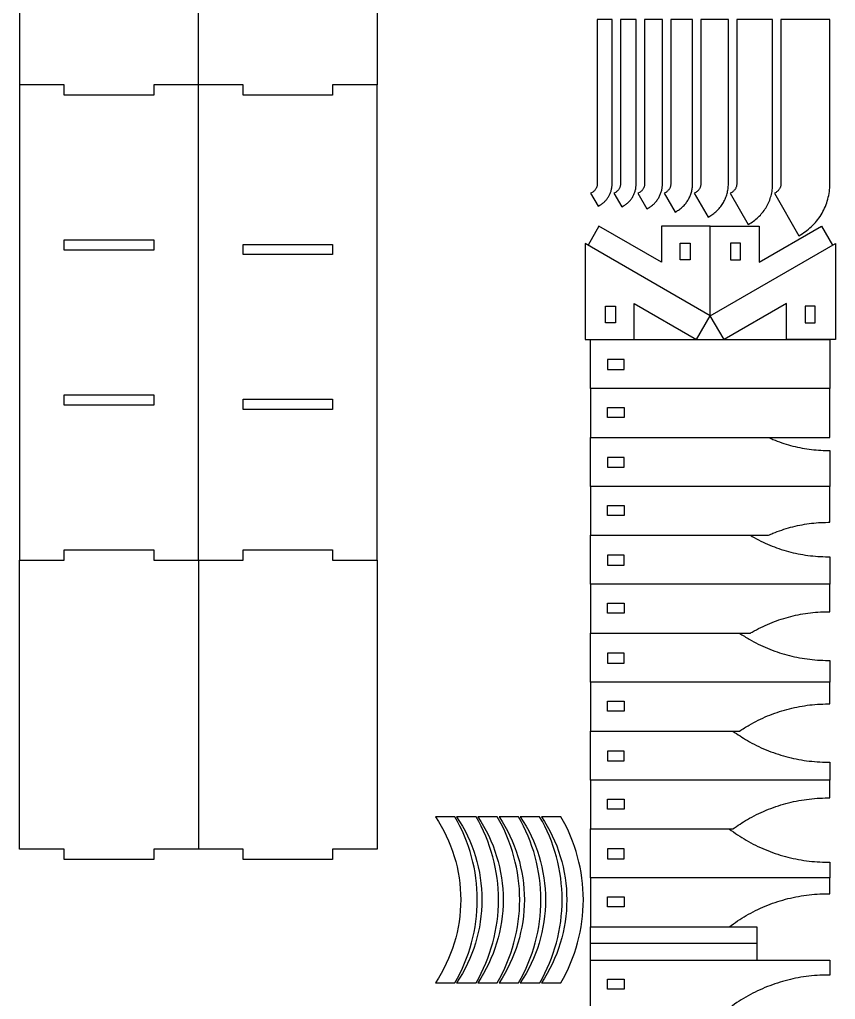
# Model space of a CAD drawing. Extents: x 0 to 1188, y -593 to 900.
# Drawn here: x 942.4 to 1188, y 405 to 699.9 of the extents above; entities that cross this region are included whole.
import ezdxf

# ---------------------------------------------------------------- set-up
doc = ezdxf.new("R2010")
doc.units = 0
doc.layers.add('Layer_1', color=7, linetype='CONTINUOUS')

msp = doc.modelspace()

# ---------------------------------------------------------------- linework, layer by layer
at = {"layer": 'Layer_1', "color": 7}
for p, q in [((942.429226, 722.250924), (942.429226, 680.251023)), ((996.252078, 680.251023), (996.252078, 722.250924)), ((1050.075029, 722.250834), (1050.075029, 680.250933)), ((1116.296376, 699.928278), (1116.296216, 650.493376)), ((1116.296436, 699.928778), (1116.296376, 699.928278)), ((1120.797176, 699.928578), (1116.296436, 699.928778)), ((1116.296436, 699.928778), (1116.296436, 699.928778)), ((1120.796936, 650.494876), (1120.797176, 699.928578)), ((1123.300336, 699.928778), (1123.300186, 650.493776)), ((1123.300826, 699.927378), (1123.300336, 699.928778)), ((1123.301286, 699.927678), (1123.300826, 699.927378)), ((1128.041055, 699.927978), (1123.301286, 699.927678)), ((1128.040885, 650.493076), (1128.041055, 699.927978)), ((1130.545156, 699.928778), (1130.544996, 650.493876)), ((1130.545086, 699.927778), (1130.545156, 699.928778)), ((1130.545576, 699.927978), (1130.545086, 699.927778)), ((1135.934115, 699.927978), (1130.545576, 699.927978)), ((1135.934125, 650.493876), (1135.934115, 699.927978)), ((1138.437266, 699.928778), (1138.437096, 650.493876)), ((1138.437656, 699.927478), (1138.437266, 699.928778)), ((1144.990605, 699.926878), (1138.437656, 699.927478)), ((1144.991135, 650.493076), (1144.990605, 699.926878)), ((1147.49457, 699.928436), (1147.494399, 650.49353)), ((1147.494878, 699.928382), (1147.49457, 699.928436)), ((1147.495354, 699.928657), (1147.494878, 699.928382)), ((1155.782363, 699.928778), (1147.495354, 699.928657)), ((1155.782426, 650.494586), (1155.782363, 699.928778)), ((1158.285545, 699.928028), (1158.285375, 699.927228)), ((1158.285375, 699.927228), (1158.285455, 650.491926)), ((1158.286175, 699.926528), (1158.285545, 699.928028)), ((1169.106484, 699.926528), (1158.286175, 699.926528)), ((1169.106084, 650.490926), (1169.106484, 699.926528)), ((1171.610575, 699.928778), (1171.610395, 650.493876)), ((1171.610595, 699.928578), (1171.610575, 699.928778)), ((1186.340904, 699.928478), (1171.610595, 699.928578)), ((1186.341494, 650.493376), (1186.340904, 699.928478)), ((955.892139, 680.250918), (942.429259, 680.250918)), ((942.429259, 680.250918), (942.429259, 537.250801)), ((955.892139, 677.192249), (955.892139, 680.250918)), ((996.252119, 680.250918), (982.789239, 680.250918)), ((982.789239, 680.250918), (982.789239, 677.192249)), ((996.252119, 537.250801), (996.252119, 680.250918)), ((1009.715031, 680.25092), (996.252131, 680.25092)), ((1009.715031, 677.19225), (1009.715031, 680.25092)), ((1050.075029, 680.25092), (1036.61213, 680.25092)), ((1036.61213, 680.25092), (1036.61213, 677.19225)), ((1050.075029, 537.250801), (1050.075029, 680.25092)), ((982.789239, 677.192249), (955.892139, 677.192249)), ((1036.61213, 677.19225), (1009.715031, 677.19225)), ((1116.269816, 650.096876), (1116.272816, 650.096876)), ((1123.273786, 650.097476), (1123.276786, 650.097476)), ((1130.518596, 650.097376), (1130.520596, 650.097376)), ((1138.410696, 650.097376), (1138.413696, 650.097376)), ((1147.468023, 650.097135), (1147.470621, 650.098635)), ((1158.258855, 650.095926), (1158.261855, 650.095926)), ((1171.583995, 650.097376), (1171.585995, 650.098376)), ((1114.818826, 647.930976), (1114.329556, 647.648376)), ((1114.329556, 647.648376), (1116.579586, 643.751276)), ((1119.797396, 646.764676), (1119.797396, 646.764676)), ((1121.822836, 647.931376), (1121.333526, 647.648976)), ((1121.333526, 647.648976), (1123.703726, 643.543576)), ((1129.066646, 647.931376), (1128.577336, 647.648976)), ((1128.577336, 647.648976), (1131.271696, 642.982176)), ((1136.959716, 647.931476), (1136.470426, 647.648876)), ((1136.470426, 647.648876), (1139.746825, 641.973976)), ((1146.016694, 647.93269), (1145.52739, 647.65019)), ((1145.52739, 647.65019), (1149.670889, 640.473438)), ((1156.807906, 647.929926), (1156.318596, 647.647426)), ((1156.318596, 647.647426), (1161.728485, 638.277226)), ((1170.132025, 647.932476), (1169.642706, 647.650076)), ((1169.642706, 647.650076), (1177.008015, 634.892976)), ((1116.579586, 643.751276), (1117.068886, 644.033676)), ((1123.703726, 643.543576), (1124.192556, 643.825876)), ((1131.271696, 642.982176), (1131.761006, 643.264676)), ((1139.746825, 641.973976), (1140.236135, 642.256476)), ((1149.670889, 640.473438), (1150.160194, 640.755938)), ((1116.814808, 637.725744), (1113.538408, 632.050443)), ((1135.605209, 626.876743), (1116.814808, 637.725744)), ((1150.335849, 637.725744), (1135.605209, 637.725744)), ((1135.605209, 637.725744), (1135.605209, 626.876743)), ((1150.335359, 610.806043), (1150.335359, 637.725744)), ((1150.335359, 637.725744), (1165.06601, 637.725744)), ((1161.728485, 638.277226), (1162.217315, 638.559426)), ((1165.06601, 637.725744), (1165.06601, 626.876743)), ((1165.06601, 626.876743), (1183.85639, 637.725744)), ((1183.85639, 637.725744), (1187.13279, 632.050443)), ((1177.008015, 634.892976), (1177.497325, 635.175376)), ((955.892368, 630.544763), (955.892368, 633.603464)), ((955.892368, 633.603464), (982.789067, 633.603464)), ((982.789067, 633.603464), (982.789067, 630.544763)), ((1009.715231, 629.224633), (1009.715231, 632.283334)), ((1009.715231, 632.283334), (1036.61193, 632.283334)), ((1036.61193, 632.283334), (1036.61193, 629.224633)), ((1150.335869, 610.804943), (1112.671328, 632.550443)), ((1112.671328, 632.550443), (1112.671328, 603.628142)), ((1141.231409, 627.651143), (1141.231409, 632.651243)), ((1141.231409, 632.651243), (1144.231099, 632.651243)), ((1144.231099, 632.651243), (1144.231099, 627.651143)), ((1150.335299, 610.804943), (1187.99989, 632.550443)), ((1159.439809, 632.651243), (1156.440109, 632.651243)), ((1156.440109, 632.651243), (1156.440109, 627.651143)), ((1159.439809, 627.651143), (1159.439809, 632.651243)), ((1187.99989, 632.550443), (1187.99989, 603.628142)), ((982.789067, 630.544763), (955.892368, 630.544763)), ((1036.61193, 629.224633), (1009.715231, 629.224633)), ((1144.231099, 627.651143), (1141.231409, 627.651143)), ((1141.231409, 627.651143), (1141.231409, 627.651143)), ((1156.440109, 627.651143), (1159.439809, 627.651143)), ((1159.439809, 627.651143), (1159.439809, 627.651143)), ((1118.776078, 608.702643), (1118.776078, 613.702743)), ((1118.776078, 613.702743), (1121.775778, 613.702743)), ((1121.775778, 613.702743), (1121.775778, 608.702643)), ((1121.775778, 613.702743), (1121.775778, 613.702743)), ((1127.401978, 603.628142), (1127.401978, 614.477143)), ((1127.401978, 614.477143), (1146.192369, 603.628142)), ((1173.26919, 614.477143), (1154.478799, 603.628142)), ((1173.26919, 603.628142), (1173.26919, 614.477143)), ((1178.89539, 613.702743), (1178.89539, 608.702643)), ((1181.89509, 613.702743), (1178.89539, 613.702743)), ((1178.89539, 613.702743), (1178.89539, 613.702743)), ((1181.89509, 608.702643), (1181.89509, 613.702743)), ((1146.192369, 603.628142), (1150.335869, 610.804943)), ((1154.478799, 603.628142), (1150.335299, 610.804943)), ((1150.335299, 610.804943), (1150.335299, 610.804943)), ((1121.775778, 608.702643), (1118.776078, 608.702643)), ((1178.89539, 608.702643), (1181.89509, 608.702643)), ((1112.671328, 603.628142), (1127.401978, 603.628142)), ((1114.329574, 588.897445), (1114.329574, 603.628124)), ((1114.329574, 603.628124), (1185.776443, 603.628124)), ((1187.99989, 603.628142), (1173.26919, 603.628142)), ((1185.776443, 603.628124), (1186.341443, 603.628124)), ((1186.341443, 603.628124), (1186.341443, 588.897445)), ((1124.404144, 597.628695), (1119.404064, 597.628695)), ((1119.404064, 597.628695), (1119.404064, 594.628985)), ((1124.404144, 594.628985), (1124.404144, 597.628695)), ((1124.404144, 597.628695), (1124.404144, 597.628695)), ((1119.404064, 594.628985), (1124.404144, 594.628985)), ((955.892368, 583.897677), (955.892368, 586.956378)), ((955.892368, 586.956378), (982.789067, 586.956378)), ((982.789067, 586.956378), (982.789067, 583.897677)), ((1186.341443, 588.896895), (1114.329574, 588.896895)), ((1114.329574, 588.896895), (1114.329574, 574.166216)), ((1186.341443, 574.166216), (1186.341443, 588.896895)), ((1009.715231, 582.577547), (1009.715231, 585.636248)), ((1009.715231, 585.636248), (1036.61193, 585.636248)), ((1036.61193, 585.636248), (1036.61193, 582.577547)), ((982.789067, 583.897677), (955.892368, 583.897677)), ((1036.61193, 582.577547), (1009.715231, 582.577547)), ((1119.404064, 580.165645), (1119.404064, 583.165355)), ((1119.404064, 583.165355), (1124.404144, 583.165355)), ((1124.404144, 583.165355), (1124.404144, 580.165645)), ((1124.404144, 580.165645), (1119.404064, 580.165645)), ((1124.404144, 580.165645), (1124.404144, 580.165645)), ((1114.329507, 559.436084), (1114.329507, 574.166214)), ((1114.329574, 574.166216), (1185.776443, 574.166216)), ((1185.776443, 574.166216), (1186.341443, 574.166216)), ((1186.341443, 574.166216), (1186.341443, 574.166216)), ((1185.776936, 570.256444), (1186.341376, 570.256444)), ((1186.341376, 570.256444), (1186.341376, 559.436084)), ((1124.404077, 568.167334), (1119.403997, 568.167334)), ((1119.403997, 568.167334), (1119.403997, 565.167624)), ((1124.404077, 565.167624), (1124.404077, 568.167334)), ((1124.404077, 568.167334), (1124.404077, 568.167334)), ((1119.403997, 565.167624), (1124.404077, 565.167624)), ((1186.341366, 559.435534), (1114.329497, 559.435534)), ((1114.329497, 559.435534), (1114.329497, 544.705405)), ((1186.341366, 548.615175), (1186.341366, 559.435534)), ((1119.403987, 550.704285), (1119.403987, 553.703994)), ((1119.403987, 553.703994), (1124.404067, 553.703994)), ((1124.404067, 553.703994), (1124.404067, 550.704285)), ((1124.404067, 550.704285), (1119.403987, 550.704285)), ((1124.404067, 550.704285), (1124.404067, 550.704285)), ((1185.776926, 548.615175), (1186.341366, 548.615175)), ((1114.329497, 544.705405), (1167.835416, 544.705405)), ((1114.32952, 529.974373), (1114.32952, 544.705053)), ((1162.399349, 544.705053), (1162.399349, 544.705403)), ((1162.399349, 544.705403), (1162.399349, 544.704853)), ((1162.940649, 544.380733), (1162.940649, 544.378733)), ((1167.835416, 544.705405), (1167.835416, 544.705405)), ((955.892139, 537.250801), (955.892139, 540.309497)), ((955.892139, 540.309497), (982.789239, 540.309497)), ((982.789239, 540.309497), (982.789239, 537.250801)), ((1009.715031, 537.250801), (1009.715031, 540.309502)), ((1009.715031, 540.309502), (1036.61213, 540.309502)), ((1036.61213, 540.309502), (1036.61213, 537.250801)), ((942.429231, 450.192139), (942.429231, 537.250741)), ((942.429259, 537.250801), (955.892139, 537.250801)), ((982.789239, 537.250801), (996.252119, 537.250801)), ((996.252083, 537.250741), (996.252083, 450.192139)), ((996.252131, 537.250801), (1009.715031, 537.250801)), ((1036.61213, 537.250801), (1050.075029, 537.250801)), ((1050.074984, 537.250741), (1050.074984, 450.192139)), ((1124.40409, 538.705423), (1119.40401, 538.705423)), ((1119.40401, 538.705423), (1119.40401, 535.705713)), ((1124.40409, 535.705713), (1124.40409, 538.705423)), ((1124.40409, 538.705423), (1124.40409, 538.705423)), ((1185.776388, 538.261343), (1186.341388, 538.261343)), ((1186.341388, 538.261343), (1186.341388, 529.974373)), ((1119.40401, 535.705713), (1124.40409, 535.705713)), ((1186.341388, 529.973423), (1114.32952, 529.973423)), ((1114.32952, 529.973423), (1114.32952, 515.242744)), ((1186.341388, 521.686454), (1186.341388, 529.973423)), ((1119.40401, 521.242374), (1119.40401, 524.242084)), ((1119.40401, 524.242084), (1124.40409, 524.242084)), ((1124.40409, 524.242084), (1124.40409, 521.242374)), ((1124.40409, 521.242374), (1119.40401, 521.242374)), ((1124.40409, 521.242374), (1124.40409, 521.242374)), ((1185.776388, 521.686454), (1186.341388, 521.686454)), ((1114.32952, 515.242744), (1162.399349, 515.242744)), ((1114.329543, 500.511362), (1114.329543, 515.242042)), ((1159.167052, 515.242042), (1159.167052, 515.242392)), ((1159.167052, 515.242392), (1159.167052, 515.241842)), ((1162.073612, 513.415662), (1162.073612, 513.413662)), ((1162.399349, 515.242394), (1162.399349, 515.242944)), ((1162.399349, 515.242744), (1162.399349, 515.242394)), ((1162.940649, 515.567064), (1162.940649, 515.569064)), ((1124.404112, 509.242412), (1119.404032, 509.242412)), ((1119.404032, 509.242412), (1119.404032, 506.242702)), ((1124.404112, 506.242702), (1124.404112, 509.242412)), ((1124.404112, 509.242412), (1124.404112, 509.242412)), ((1119.404032, 506.242702), (1124.404112, 506.242702)), ((1185.776411, 507.064212), (1186.341411, 507.064212)), ((1186.341411, 507.064212), (1186.341411, 500.511362)), ((1186.341411, 500.510412), (1114.329543, 500.510412)), ((1114.329543, 500.510412), (1114.329543, 485.779733)), ((1186.341411, 493.957563), (1186.341411, 500.510412)), ((1119.404032, 491.779363), (1119.404032, 494.779073)), ((1119.404032, 494.779073), (1124.404112, 494.779073)), ((1124.404112, 494.779073), (1124.404112, 491.779363)), ((1185.776411, 493.957563), (1186.341411, 493.957563)), ((1124.404112, 491.779363), (1119.404032, 491.779363)), ((1124.404112, 491.779363), (1124.404112, 491.779363)), ((1162.073612, 487.606113), (1162.073612, 487.608113)), ((1114.329543, 485.779733), (1159.167052, 485.779733)), ((1114.329555, 471.048702), (1114.329555, 485.779381)), ((1157.147415, 485.779381), (1157.147615, 485.779381)), ((1159.167052, 485.779383), (1159.167052, 485.779933)), ((1159.167052, 485.779733), (1159.167052, 485.779383)), ((1161.491194, 482.945581), (1161.493194, 482.945581)), ((1124.404325, 479.779951), (1119.404255, 479.779951)), ((1119.404255, 479.779951), (1119.404255, 476.780241)), ((1124.404325, 476.780241), (1124.404325, 479.779951)), ((1124.404325, 479.779951), (1124.404325, 479.779951)), ((1119.404255, 476.780241), (1124.404325, 476.780241)), ((1185.776434, 476.437931), (1186.341434, 476.437931)), ((1186.341434, 476.437931), (1186.341434, 471.048702)), ((1186.341434, 471.048152), (1114.329555, 471.048152)), ((1114.329555, 471.048152), (1114.329555, 456.317472)), ((1186.341434, 465.658922), (1186.341434, 471.048152)), ((1119.404255, 462.316902), (1119.404255, 465.316612)), ((1119.404255, 465.316612), (1124.404325, 465.316612)), ((1124.404325, 465.316612), (1124.404325, 462.316902)), ((1185.776434, 465.658922), (1186.341434, 465.658922)), ((1124.404325, 462.316902), (1119.404255, 462.316902)), ((1124.404325, 462.316902), (1124.404325, 462.316902)), ((1073.439786, 460.009615), (1067.586187, 460.009535)), ((1079.824386, 460.009615), (1073.970786, 460.009535)), ((1086.208986, 460.009615), (1080.355386, 460.009535)), ((1092.593585, 460.009615), (1086.739986, 460.009535)), ((1098.978185, 460.009615), (1093.124585, 460.009535)), ((1105.362784, 460.009615), (1099.509185, 460.009535)), ((1161.491194, 459.151272), (1161.493194, 459.151272)), ((1114.329478, 441.586791), (1114.329478, 456.31747)), ((1114.329555, 456.317472), (1157.147415, 456.317472)), ((1157.147415, 456.317472), (1157.147615, 456.317472)), ((955.892361, 450.192139), (942.429231, 450.192139)), ((955.892361, 447.133439), (955.892361, 450.192139)), ((996.252083, 450.192139), (982.788962, 450.192139)), ((982.788962, 450.192139), (982.788962, 447.133439)), ((1009.715263, 450.192139), (996.252133, 450.192139)), ((1009.715263, 447.133439), (1009.715263, 450.192139)), ((1050.074984, 450.192139), (1036.611864, 450.192139)), ((1036.611864, 450.192139), (1036.611864, 447.133439)), ((1124.404048, 450.31804), (1119.403968, 450.31804)), ((1119.403968, 450.31804), (1119.403968, 447.31833)), ((1124.404048, 447.31833), (1124.404048, 450.31804)), ((1124.404048, 450.31804), (1124.404048, 450.31804)), ((982.788962, 447.133439), (955.892361, 447.133439)), ((1036.611864, 447.133439), (1009.715263, 447.133439)), ((1119.403968, 447.31833), (1124.404048, 447.31833)), ((1185.776907, 446.32724), (1186.341347, 446.32724)), ((1186.341347, 446.32724), (1186.341347, 441.586791)), ((1186.341347, 441.586241), (1114.329478, 441.586241)), ((1114.329478, 441.586241), (1114.329478, 426.855561)), ((1186.341347, 436.845791), (1186.341347, 441.586241)), ((1185.776907, 436.845791), (1186.341347, 436.845791)), ((1119.403968, 432.854991), (1119.403968, 435.854701)), ((1119.403968, 435.854701), (1124.404048, 435.854701)), ((1124.404048, 435.854701), (1124.404048, 432.854991)), ((1124.404048, 432.854991), (1119.403968, 432.854991)), ((1124.404048, 432.854991), (1124.404048, 432.854991)), ((1114.329527, 421.855523), (1114.329527, 426.855523)), ((1114.329527, 426.855523), (1164.329521, 426.855523)), ((1164.329521, 426.855523), (1164.329521, 421.855523)), ((1114.329527, 416.855523), (1114.329527, 421.855523)), ((1164.329521, 421.855523), (1114.329527, 421.855523)), ((1164.329521, 421.855523), (1164.329521, 416.855523)), ((1114.329476, 365.854921), (1114.329476, 416.855423)), ((1114.329476, 416.855423), (1186.341388, 416.855423)), ((1186.341388, 416.855423), (1186.341388, 412.355223)), ((1067.601787, 410.00935), (1073.458886, 410.00936)), ((1073.986386, 410.00935), (1079.843486, 410.00936)), ((1080.370986, 410.00935), (1086.228086, 410.00936)), ((1086.755586, 410.00935), (1092.612685, 410.00936)), ((1093.140185, 410.00935), (1098.997285, 410.00936)), ((1099.524785, 410.00935), (1105.381884, 410.00936)), ((1119.403966, 408.121923), (1119.403966, 411.121623)), ((1119.403966, 411.121623), (1124.404046, 411.121623)), ((1124.404046, 411.121623), (1124.404046, 408.121923)), ((1186.341388, 412.355223), (1185.776388, 412.355223)), ((1124.404046, 408.121923), (1119.403966, 408.121923)), ((1124.404046, 408.121923), (1124.404046, 408.121923)), ((1161.047687, 405.730223), (1161.047687, 405.730223))]:
    msp.add_line(p, q, dxfattribs=at)
for points in [[(1115.900336, 649.011076), (1115.835436, 648.899476), (1115.765116, 648.793276), (1115.687866, 648.692376)], [(1116.072086, 649.358576), (1116.022786, 649.239976), (1115.965326, 649.123676), (1115.900336, 649.011076)], [(1116.196316, 649.721076), (1116.162916, 649.596776), (1116.120916, 649.475776), (1116.072086, 649.358576)], [(1116.272816, 650.096876), (1116.255716, 649.968376), (1116.229316, 649.843076), (1116.196316, 649.721076)], [(1116.296216, 650.493376), (1116.296206, 650.355476), (1116.287216, 650.223676), (1116.269816, 650.096876)], [(1120.538986, 648.550476), (1120.623186, 648.861876), (1120.687066, 649.179676), (1120.730436, 649.504276)], [(1120.730436, 649.504276), (1120.773536, 649.827476), (1120.796936, 650.156976), (1120.796936, 650.494876)], [(1122.904336, 649.011676), (1122.839436, 648.900076), (1122.769126, 648.793876), (1122.691846, 648.692876)], [(1123.076106, 649.359076), (1123.026806, 649.240576), (1122.969306, 649.124176), (1122.904336, 649.011676)], [(1123.200286, 649.721676), (1123.167086, 649.597276), (1123.124886, 649.476376), (1123.076106, 649.359076)], [(1123.276786, 650.097476), (1123.259686, 649.968876), (1123.233386, 649.843576), (1123.200286, 649.721676)], [(1123.300186, 650.493776), (1123.300156, 650.355976), (1123.291186, 650.224176), (1123.273786, 650.097476)], [(1127.774225, 648.485576), (1127.861125, 648.806976), (1127.927635, 649.135776), (1127.972385, 649.470776)], [(1127.972385, 649.470776), (1128.016885, 649.804376), (1128.040885, 650.144576), (1128.040885, 650.493076)], [(1130.148156, 649.011676), (1130.083256, 648.899976), (1130.012916, 648.793776), (1129.935656, 648.692876)], [(1130.319916, 649.358976), (1130.270616, 649.240476), (1130.213096, 649.124176), (1130.148156, 649.011676)], [(1130.444096, 649.721576), (1130.410896, 649.597276), (1130.368796, 649.476376), (1130.319916, 649.358976)], [(1130.520596, 650.097376), (1130.503496, 649.968876), (1130.477196, 649.843476), (1130.444096, 649.721576)], [(1130.544996, 650.493876), (1130.544986, 650.355976), (1130.535996, 650.224176), (1130.518596, 650.097376)], [(1135.646505, 648.316376), (1135.740805, 648.665176), (1135.812635, 649.022276), (1135.861125, 649.385576)], [(1135.861125, 649.385576), (1135.909425, 649.747676), (1135.934125, 650.116476), (1135.934125, 650.493876)], [(1138.041246, 649.011576), (1137.976346, 648.899976), (1137.906016, 648.793776), (1137.828756, 648.692776)], [(1138.213016, 649.358976), (1138.163716, 649.240476), (1138.106216, 649.124076), (1138.041246, 649.011576)], [(1138.337196, 649.721576), (1138.303896, 649.597276), (1138.261796, 649.476276), (1138.213016, 649.358976)], [(1138.413696, 650.097376), (1138.396596, 649.968876), (1138.370196, 649.843576), (1138.337196, 649.721576)], [(1138.437096, 650.493876), (1138.436986, 650.355876), (1138.428096, 650.224176), (1138.410696, 650.097376)], [(1144.662035, 648.011576), (1144.769525, 648.409376), (1144.850675, 648.816776), (1144.905935, 649.230676)], [(1144.905935, 649.230676), (1144.961035, 649.643476), (1144.991235, 650.063876), (1144.991135, 650.493076)], [(1147.098204, 649.012861), (1147.033244, 648.901455), (1146.962965, 648.795062), (1146.885711, 648.694109)], [(1147.269962, 649.360286), (1147.220654, 649.241751), (1147.163175, 649.125427), (1147.098204, 649.012861)], [(1147.394155, 649.722858), (1147.360847, 649.59855), (1147.318788, 649.477618), (1147.269962, 649.360286)], [(1147.470621, 650.098635), (1147.453468, 649.970145), (1147.427184, 649.844811), (1147.394155, 649.722858)], [(1147.494399, 650.49353), (1147.494343, 650.355627), (1147.484957, 650.223884), (1147.468023, 650.097135)], [(1155.393957, 647.561375), (1155.521186, 648.032048), (1155.617446, 648.5129), (1155.682799, 649.002466)], [(1155.682799, 649.002466), (1155.748047, 649.490932), (1155.782411, 649.988472), (1155.782426, 650.494586)], [(1157.889405, 649.010126), (1157.824505, 648.898526), (1157.754415, 648.791826), (1157.677165, 648.690926)], [(1158.061165, 649.357526), (1158.011865, 649.239026), (1157.954375, 649.122626), (1157.889405, 649.010126)], [(1158.185355, 649.720126), (1158.152055, 649.595726), (1158.109955, 649.474826), (1158.061165, 649.357526)], [(1158.261855, 650.095926), (1158.244755, 649.967426), (1158.218455, 649.842026), (1158.185355, 649.720126)], [(1158.285455, 650.491926), (1158.285345, 650.354026), (1158.275455, 650.222626), (1158.258855, 650.095926)], [(1168.985584, 648.664526), (1169.065584, 649.263626), (1169.106104, 649.872226), (1169.106084, 650.490926)], [(1171.213535, 649.012676), (1171.148635, 648.900976), (1171.078275, 648.794876), (1171.001045, 648.693876)], [(1171.385285, 649.360076), (1171.335985, 649.241476), (1171.278525, 649.125176), (1171.213535, 649.012676)], [(1171.509495, 649.722576), (1171.476195, 649.598376), (1171.434095, 649.477476), (1171.385285, 649.360076)], [(1171.585995, 650.098376), (1171.568895, 649.969976), (1171.542595, 649.844576), (1171.509495, 649.722576)], [(1171.610395, 650.493876), (1171.610385, 650.355976), (1171.601395, 650.224176), (1171.583995, 650.097376)], [(1186.186614, 648.148876), (1186.289364, 648.918776), (1186.341504, 649.700976), (1186.341494, 650.493376)], [(1115.148126, 648.149976), (1115.045566, 648.070976), (1114.937056, 647.999176), (1114.818826, 647.930976)], [(1115.436156, 648.405076), (1115.345556, 648.314076), (1115.249666, 648.228176), (1115.148126, 648.149976)], [(1115.687866, 648.692376), (1115.609966, 648.590676), (1115.525716, 648.494876), (1115.436156, 648.405076)], [(1118.624346, 645.230076), (1118.852306, 645.458676), (1119.065456, 645.702576), (1119.261506, 645.958676)], [(1119.261506, 645.958676), (1119.457496, 646.214976), (1119.635546, 646.484176), (1119.797396, 646.764676)], [(1119.797396, 646.764676), (1119.959286, 647.045176), (1120.102216, 647.336576), (1120.226246, 647.634676)], [(1120.226246, 647.634676), (1120.349846, 647.931776), (1120.454346, 648.237476), (1120.538986, 648.550476)], [(1122.152136, 648.150376), (1122.049536, 648.071376), (1121.941066, 647.999676), (1121.822836, 647.931376)], [(1122.440136, 648.405676), (1122.349536, 648.314676), (1122.253646, 648.228676), (1122.152136, 648.150376)], [(1122.691846, 648.692876), (1122.613946, 648.591276), (1122.529726, 648.495276), (1122.440136, 648.405676)], [(1126.455086, 645.813876), (1126.656896, 646.077576), (1126.842605, 646.354676), (1127.009345, 646.643076)], [(1127.009345, 646.643076), (1127.176395, 646.932476), (1127.324175, 647.232076), (1127.452125, 647.539776)], [(1127.452125, 647.539776), (1127.579685, 647.846476), (1127.686895, 648.162576), (1127.774225, 648.485576)], [(1129.395936, 648.150376), (1129.293356, 648.071376), (1129.184876, 647.999676), (1129.066646, 647.931376)], [(1129.683946, 648.405676), (1129.593346, 648.314676), (1129.497446, 648.228676), (1129.395936, 648.150376)], [(1129.935656, 648.692876), (1129.857756, 648.591276), (1129.773546, 648.495276), (1129.683946, 648.405676)], [(1134.213975, 645.418876), (1134.432805, 645.704976), (1134.634685, 646.005876), (1134.815375, 646.318676)], [(1134.815375, 646.318676), (1134.996445, 646.632176), (1135.157115, 646.957476), (1135.295885, 647.291076)], [(1135.295885, 647.291076), (1135.434265, 647.623676), (1135.551765, 647.966176), (1135.646505, 648.316376)], [(1137.289006, 648.150476), (1137.186456, 648.071476), (1137.077946, 647.999676), (1136.959716, 647.931476)], [(1137.577046, 648.405576), (1137.486446, 648.314576), (1137.390546, 648.228676), (1137.289006, 648.150476)], [(1137.828756, 648.692776), (1137.750856, 648.591176), (1137.666616, 648.495276), (1137.577046, 648.405576)], [(1143.715395, 645.737576), (1143.921465, 646.094576), (1144.105295, 646.463476), (1144.263395, 646.843376)], [(1144.263395, 646.843376), (1144.421085, 647.222576), (1144.554125, 647.612476), (1144.662035, 648.011576)], [(1146.345988, 648.151676), (1146.243325, 648.072774), (1146.134915, 648.000945), (1146.016694, 647.93269)], [(1146.634006, 648.406875), (1146.543353, 648.316431), (1146.447517, 648.229923), (1146.345988, 648.151676)], [(1146.885711, 648.694109), (1146.807829, 648.592564), (1146.723575, 648.496577), (1146.634006, 648.406875)], [(1154.274997, 644.870369), (1154.518398, 645.292066), (1154.735089, 645.730327), (1154.921964, 646.179549)], [(1154.921964, 646.179549), (1155.108501, 646.627999), (1155.266361, 647.089336), (1155.393957, 647.561375)], [(1157.137196, 648.148926), (1157.034646, 648.069926), (1156.926136, 647.998126), (1156.807906, 647.929926)], [(1157.425216, 648.404126), (1157.334616, 648.314126), (1157.238736, 648.227126), (1157.137196, 648.148926)], [(1157.677165, 648.690926), (1157.599266, 648.589326), (1157.514546, 648.494226), (1157.425216, 648.404126)], [(1168.052414, 645.203026), (1168.281084, 645.752726), (1168.474464, 646.318226), (1168.630884, 646.896626)], [(1168.630884, 646.896626), (1168.786944, 647.473826), (1168.905454, 648.064526), (1168.985584, 648.664526)], [(1170.461315, 648.151476), (1170.358725, 648.072476), (1170.250255, 648.000776), (1170.132025, 647.932476)], [(1170.749345, 648.406676), (1170.658745, 648.315676), (1170.562835, 648.229776), (1170.461315, 648.151476)], [(1171.001045, 648.693876), (1170.923145, 648.592276), (1170.838925, 648.496376), (1170.749345, 648.406676)], [(1184.986574, 643.703276), (1185.280144, 644.409276), (1185.527894, 645.136876), (1185.728644, 645.879576)], [(1185.728644, 645.879576), (1185.929204, 646.621376), (1186.083764, 647.378476), (1186.186614, 648.148876)], [(1117.068886, 644.033676), (1117.360506, 644.201976), (1117.633696, 644.386376), (1117.892736, 644.586676)], [(1117.892736, 644.586676), (1118.151286, 644.785676), (1118.395746, 645.000476), (1118.624346, 645.230076)], [(1124.192556, 643.825876), (1124.493326, 643.999576), (1124.776956, 644.190976), (1125.044516, 644.397476)], [(1125.044516, 644.397476), (1125.311146, 644.603376), (1125.562796, 644.823076), (1125.798686, 645.060076)], [(1125.798686, 645.060076), (1126.033876, 645.296376), (1126.252796, 645.549376), (1126.455086, 645.813876)], [(1131.761006, 643.264676), (1132.086956, 643.452376), (1132.395326, 643.658676), (1132.685446, 643.882676)], [(1132.685446, 643.882676), (1132.975125, 644.105276), (1133.247425, 644.345576), (1133.503315, 644.602576)], [(1133.503315, 644.602576), (1133.758635, 644.858576), (1133.994555, 645.132176), (1134.213975, 645.418876)], [(1140.236135, 642.256476), (1140.606755, 642.470476), (1140.955845, 642.705576), (1141.286835, 642.960076)], [(1141.286835, 642.960076), (1141.616955, 643.214176), (1141.927755, 643.489476), (1142.219375, 643.782376)], [(1142.219375, 643.782376), (1142.510255, 644.074476), (1142.781705, 644.384876), (1143.031665, 644.711476)], [(1143.031665, 644.711476), (1143.281225, 645.037776), (1143.509545, 645.381276), (1143.715395, 645.737576)], [(1152.50654, 642.559087), (1152.850727, 642.904797), (1153.1706, 643.272381), (1153.466089, 643.658679)], [(1153.466089, 643.658679), (1153.761085, 644.044231), (1154.031903, 644.449542), (1154.274997, 644.870369)], [(1166.268964, 642.116326), (1166.631064, 642.589526), (1166.962674, 643.086126), (1167.260694, 643.602226)], [(1167.260694, 643.602226), (1167.558734, 644.118326), (1167.823524, 644.652626), (1168.052414, 645.203026)], [(1183.971644, 641.648976), (1184.353894, 642.310976), (1184.692704, 642.996876), (1184.986574, 643.703276)], [(1150.160194, 640.755938), (1150.597641, 641.008498), (1151.011462, 641.286678), (1151.402925, 641.587745)], [(1151.402925, 641.587745), (1151.7936, 641.888356), (1152.161682, 642.212759), (1152.50654, 642.559087)], [(1163.740385, 639.578126), (1164.219345, 639.947026), (1164.668995, 640.344326), (1165.091595, 640.768826)], [(1165.091595, 640.768826), (1165.513705, 641.192826), (1165.906935, 641.642926), (1166.268964, 642.116326)], [(1182.698864, 639.743576), (1183.163624, 640.351176), (1183.589424, 640.986976), (1183.971644, 641.648976)], [(1162.217315, 638.559426), (1162.752415, 638.868426), (1163.260625, 639.209126), (1163.740385, 639.578126)], [(1179.448834, 636.482876), (1180.064194, 636.956776), (1180.646004, 637.467376), (1181.188704, 638.012376)], [(1181.188704, 638.012376), (1181.730984, 638.557076), (1182.234074, 639.135976), (1182.698864, 639.743576)], [(1177.497325, 635.175376), (1178.183045, 635.571276), (1178.832894, 636.008876), (1179.448834, 636.482876)], [(1167.835426, 574.166214), (1168.291436, 573.957654), (1168.750516, 573.755964), (1169.214016, 573.563184)], [(1169.214016, 573.563184), (1170.936306, 572.846834), (1172.708776, 572.240124), (1174.521116, 571.750234)], [(1174.521116, 571.750234), (1176.332726, 571.260544), (1178.185396, 570.886134), (1180.065786, 570.635124)], [(1180.065786, 570.635124), (1181.945416, 570.384224), (1183.853046, 570.256444), (1185.776936, 570.256444)], [(1180.065776, 548.236495), (1181.945406, 548.487395), (1183.853036, 548.615175), (1185.776926, 548.615175)], [(1169.214006, 545.308435), (1170.936296, 546.024785), (1172.708766, 546.631495), (1174.521106, 547.121385)], [(1174.521106, 547.121385), (1176.332716, 547.611075), (1178.185386, 547.985485), (1180.065776, 548.236495)], [(1162.399349, 544.704853), (1162.580029, 544.597193), (1162.758499, 544.485903), (1162.940649, 544.380733)], [(1162.940649, 544.378733), (1164.646479, 543.393943), (1166.418249, 542.519993), (1168.241689, 541.761563)], [(1167.835416, 544.705405), (1168.291426, 544.913965), (1168.750506, 545.115655), (1169.214006, 545.308435)], [(1168.241689, 541.761563), (1170.065149, 541.003143), (1171.941859, 540.360383), (1173.860769, 539.841683)], [(1173.860769, 539.841683), (1175.778839, 539.323223), (1177.738559, 538.927863), (1179.729558, 538.662083)], [(1179.729558, 538.662083), (1181.719648, 538.396433), (1183.739798, 538.261343), (1185.776388, 538.261343)], [(1168.241689, 518.186234), (1170.065149, 518.944654), (1171.941859, 519.587414), (1173.860769, 520.106114)], [(1173.860769, 520.106114), (1175.778839, 520.624574), (1177.738559, 521.019934), (1179.729558, 521.285714)], [(1179.729558, 521.285714), (1181.719648, 521.551364), (1183.739798, 521.686454), (1185.776388, 521.686454)], [(1162.940649, 515.569064), (1164.646479, 516.553854), (1166.418249, 517.427804), (1168.241689, 518.186234)], [(1159.167052, 515.241842), (1160.114752, 514.599182), (1161.082872, 513.987702), (1162.073612, 513.415662)], [(1162.073612, 513.413662), (1163.844132, 512.391522), (1165.682592, 511.484502), (1167.575292, 510.697272)], [(1162.399349, 515.242944), (1162.580029, 515.350604), (1162.758499, 515.461894), (1162.940649, 515.567064)], [(1167.575292, 510.697272), (1169.467981, 509.910042), (1171.415831, 509.243052), (1173.407691, 508.704632)], [(1173.407691, 508.704632), (1175.398631, 508.166482), (1177.432481, 507.756252), (1179.499181, 507.480382)], [(1179.499181, 507.480382), (1181.564861, 507.204632), (1183.662651, 507.064212), (1185.776411, 507.064212)], [(1173.407691, 492.317143), (1175.398631, 492.855293), (1177.432481, 493.265523), (1179.499181, 493.541393)], [(1179.499181, 493.541393), (1181.564861, 493.817143), (1183.662651, 493.957563), (1185.776411, 493.957563)], [(1162.073612, 487.608113), (1163.844132, 488.630253), (1165.682592, 489.537273), (1167.575292, 490.324503)], [(1167.575292, 490.324503), (1169.467981, 491.111733), (1171.415831, 491.778723), (1173.407691, 492.317143)], [(1159.167052, 485.779933), (1160.114752, 486.422593), (1161.082872, 487.034073), (1162.073612, 487.606113)], [(1157.147615, 485.779381), (1158.546425, 484.758621), (1159.994284, 483.809881), (1161.491194, 482.945581)], [(1161.493194, 482.945581), (1163.307124, 481.898391), (1165.188594, 480.966831), (1167.127714, 480.160291)], [(1167.127714, 480.160291), (1169.066864, 479.353751), (1171.061534, 478.670781), (1173.102344, 478.119141)], [(1173.102344, 478.119141), (1175.142104, 477.567771), (1177.229054, 477.148321), (1179.346504, 476.865681)], [(1179.346504, 476.865681), (1181.462864, 476.583171), (1183.610944, 476.437931), (1185.776434, 476.437931)], [(1167.127714, 461.936562), (1169.066864, 462.743102), (1171.061534, 463.426072), (1173.102344, 463.977712)], [(1173.102344, 463.977712), (1175.142104, 464.529082), (1177.229054, 464.948532), (1179.346504, 465.231172)], [(1179.346504, 465.231172), (1181.462864, 465.513682), (1183.610944, 465.658922), (1185.776434, 465.658922)], [(1161.493194, 459.151272), (1163.307124, 460.198462), (1165.188594, 461.130022), (1167.127714, 461.936562)], [(1067.586187, 460.009535), (1072.545087, 452.614074), (1075.198586, 443.913884), (1075.210686, 435.009783)], [(1080.210086, 435.009203), (1080.188086, 443.792684), (1077.853186, 452.415484), (1073.439786, 460.009615)], [(1073.970786, 460.009535), (1078.929686, 452.614074), (1081.583186, 443.913884), (1081.595286, 435.009783)], [(1086.594686, 435.009203), (1086.572686, 443.792684), (1084.237786, 452.415484), (1079.824386, 460.009615)], [(1080.355386, 460.009535), (1085.314286, 452.614074), (1087.967785, 443.913884), (1087.979885, 435.009783)], [(1092.979285, 435.009203), (1092.957285, 443.792684), (1090.622385, 452.415484), (1086.208986, 460.009615)], [(1086.739986, 460.009535), (1091.698885, 452.614074), (1094.352385, 443.913884), (1094.364485, 435.009783)], [(1099.363885, 435.009203), (1099.341885, 443.792684), (1097.006985, 452.415484), (1092.593585, 460.009615)], [(1093.124585, 460.009535), (1098.083485, 452.614074), (1100.736985, 443.913884), (1100.749085, 435.009783)], [(1105.748484, 435.009203), (1105.726484, 443.792684), (1103.391584, 452.415484), (1098.978185, 460.009615)], [(1099.509185, 460.009535), (1104.468084, 452.614074), (1107.121584, 443.913884), (1107.133684, 435.009783)], [(1112.133084, 435.009203), (1112.111084, 443.792684), (1109.776184, 452.415484), (1105.362784, 460.009615)], [(1157.147615, 456.317472), (1158.546425, 457.338232), (1159.994284, 458.286972), (1161.491194, 459.151272)], [(1156.055927, 456.31747), (1157.689997, 455.07964), (1159.396347, 453.94346), (1161.167347, 452.92088)], [(1161.167347, 452.92088), (1163.005497, 451.85972), (1164.913427, 450.91599), (1166.878487, 450.09866)], [(1166.878487, 450.09866), (1168.843567, 449.28134), (1170.866597, 448.58953), (1172.934687, 448.0305)], [(1172.934687, 448.0305), (1175.001767, 447.47176), (1177.115217, 447.04527), (1179.260987, 446.75884)], [(1179.260987, 446.75884), (1181.405677, 446.47255), (1183.582527, 446.32724), (1185.776907, 446.32724)], [(1179.260987, 436.414191), (1181.405677, 436.700481), (1183.582527, 436.845791), (1185.776907, 436.845791)], [(1075.210686, 435.009783), (1075.200686, 426.107152), (1072.555187, 417.406721), (1067.601787, 410.00935)], [(1073.458886, 410.00936), (1077.865586, 417.605141), (1080.193986, 426.227672), (1080.210086, 435.009203)], [(1081.595286, 435.009783), (1081.585286, 426.107152), (1078.939786, 417.406721), (1073.986386, 410.00935)], [(1079.843486, 410.00936), (1084.250186, 417.605141), (1086.578586, 426.227672), (1086.594686, 435.009203)], [(1087.979885, 435.009783), (1087.969885, 426.107152), (1085.324386, 417.406721), (1080.370986, 410.00935)], [(1086.228086, 410.00936), (1090.634785, 417.605141), (1092.963185, 426.227672), (1092.979285, 435.009203)], [(1094.364485, 435.009783), (1094.354485, 426.107152), (1091.708985, 417.406721), (1086.755586, 410.00935)], [(1092.612685, 410.00936), (1097.019385, 417.605141), (1099.347785, 426.227672), (1099.363885, 435.009203)], [(1100.749085, 435.009783), (1100.739085, 426.107152), (1098.093585, 417.406721), (1093.140185, 410.00935)], [(1098.997285, 410.00936), (1103.403984, 417.605141), (1105.732384, 426.227672), (1105.748484, 435.009203)], [(1107.133684, 435.009783), (1107.123684, 426.107152), (1104.478184, 417.406721), (1099.524785, 410.00935)], [(1105.381884, 410.00936), (1109.788584, 417.605141), (1112.116984, 426.227672), (1112.133084, 435.009203)], [(1166.878487, 433.074371), (1168.843567, 433.891691), (1170.866597, 434.583501), (1172.934687, 435.142531)], [(1172.934687, 435.142531), (1175.001767, 435.701271), (1177.115217, 436.127761), (1179.260987, 436.414191)], [(1161.167347, 430.252151), (1163.005497, 431.313311), (1164.913427, 432.257041), (1166.878487, 433.074371)], [(1156.055927, 426.855561), (1157.689997, 428.093391), (1159.396347, 429.229571), (1161.167347, 430.252151)], [(1172.872387, 410.642123), (1170.794187, 410.080323), (1168.761087, 409.385323), (1166.786387, 408.564023)], [(1179.227388, 411.919823), (1177.071188, 411.632023), (1174.949488, 411.203523), (1172.872387, 410.642123)], [(1185.776388, 412.355223), (1183.571288, 412.355223), (1181.382488, 412.207523), (1179.227388, 411.919823)], [(1166.786387, 408.564023), (1164.811787, 407.742723), (1162.894787, 406.796523), (1161.047687, 405.730223)], [(1161.047687, 405.730223), (1159.200687, 404.663723), (1157.421887, 403.479023), (1155.723587, 402.179823)]]:
    msp.add_open_spline(points, degree=3, dxfattribs=at)

doc.saveas('drawing.dxf')
